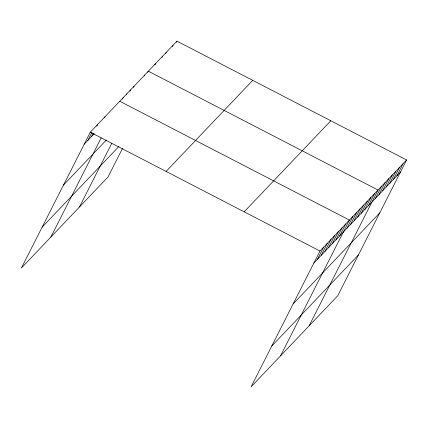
<?xml version="1.0" encoding="UTF-8"?>
<svg xmlns="http://www.w3.org/2000/svg" width="428" height="428" viewBox="0 0 428 428"><rect width="100%" height="100%" fill="white"/><g stroke="black" fill="none" stroke-linecap="round" stroke-linejoin="round"><path stroke-width="0.64" d="M406.6 159.97L319.967 251.043L251.059 386.859L337.697 295.791L406.6 159.97L176.941 41.142L90.303 132.209L21.4 268.03L108.033 176.957L122.542 148.366M87.879 140.379L91.95 132.354M91.56 136.505L93.304 133.071M96.798 126.19L97.67 124.473M104.448 117.877L105.031 116.732M50.857 237.064L101.217 137.795M122.462 99.21L123.334 97.493M126.324 94.882L126.907 93.732M129.898 91.127L130.481 89.976M133.472 87.366L134.055 86.221M144.193 76.098L144.776 74.954M79.448 207.013L111.735 143.369M147.767 72.343L148.35 71.192L378.01 190.027L309.107 325.842M154.915 64.826L155.498 63.681M162.062 57.315L162.645 56.17M165.636 53.559L166.219 52.414M172.495 46.62L173.073 45.47M176.357 42.286L176.941 41.142M317.539 259.208L323.648 247.17M321.225 255.339L327.329 243.302M324.906 251.466L331.01 239.429M328.586 247.598L334.691 235.561M332.267 243.725L338.377 231.687M335.948 239.857L342.058 227.819M339.634 235.983L345.738 223.951M280.517 355.893L349.419 220.078L119.76 101.249M346.889 228.359L352.993 216.322M350.462 224.598L356.567 212.566M354.036 220.843L360.141 208.811M357.61 217.087L363.714 205.049M361.184 213.331L367.288 201.294M364.758 209.576L370.862 197.538M368.331 205.82L374.436 193.782M375.479 198.303L381.583 186.266M379.053 194.547L385.157 182.51M382.627 190.792L388.731 178.754M386.2 187.036L392.305 174.999M389.774 183.28L395.879 171.243M393.348 179.519L399.452 167.487M396.922 175.764L403.026 163.726M84.198 144.247L94.321 133.606M63.472 185.094L106.331 140.047M42.121 227.182L118.931 146.44M166.091 171.425L252.729 80.357M244.179 211.828L330.812 120.76M313.858 263.076L400.496 172.008M293.137 303.923L379.77 212.855M271.785 346.011L358.418 254.944M90.303 132.209L319.967 251.043"/></g></svg>
